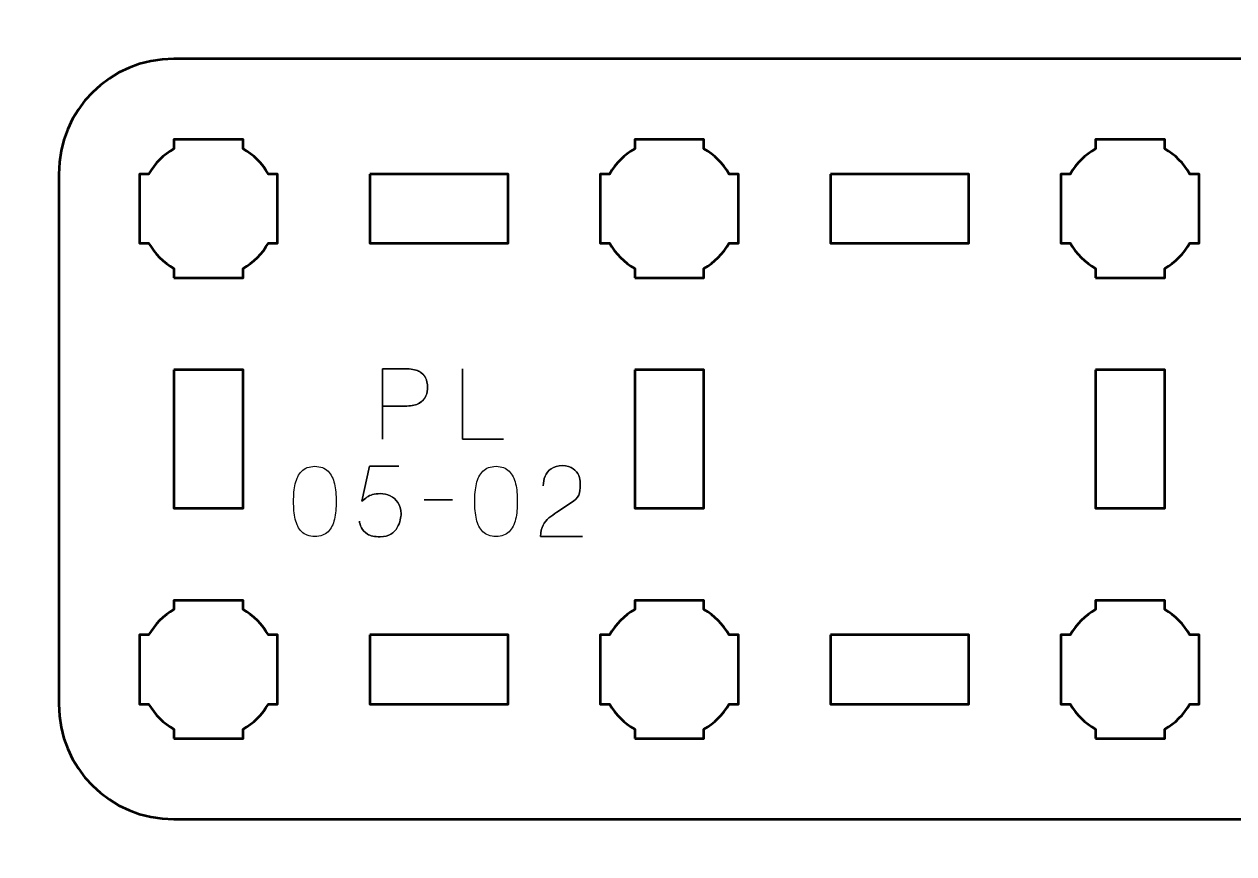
# Model space of a CAD drawing. Header units: centimetres. Extents: x -21 to 0, y -29.7 to 0.
# Drawn here: x -10.5 to -5.25, y -21.65 to -18.05 of the extents above; entities that cross this region are included whole.
import ezdxf

# ---------------------------------------------------------------- set-up
doc = ezdxf.new("R2010")
doc.units = ezdxf.units.CM
doc.header["$MEASUREMENT"] = 0
doc.layers.add('Layer 1', color=7, linetype='Continuous')

msp = doc.modelspace()

# ---------------------------------------------------------------- linework, layer by layer
at = {"layer": 'Layer 1', "color": 22, "lineweight": 53}
msp.add_open_spline([(-21.00003, -29.19996), (-21.00003, -29.19996), (-21.00003, -0.49992), (-21.00003, -0.49992), (-21.00003, -0.49992), (-21.00003, -0.22295), (-20.77694, 0.00004), (-20.49994, 0.00004), (-20.49994, 0.00004), (-20.49994, 0.00004), (-0.50008, 0.00004), (-0.50008, 0.00004), (-0.50008, 0.00004), (-0.22294, 0.00004), (0.00002, -0.22295), (0.00002, -0.49992), (0.00002, -0.49992), (0.00002, -0.49992), (0.00002, -29.19996), (0.00002, -29.19996), (0.00002, -29.19996), (0.00002, -29.47696), (-0.22294, -29.70005), (-0.50008, -29.70005), (-0.50008, -29.70005), (-0.50008, -29.70005), (-20.49994, -29.70005), (-20.49994, -29.70005), (-20.49994, -29.70005), (-20.77694, -29.70005), (-21.00003, -29.47696), (-21.00003, -29.19996)], degree=3, knots=[0, 0, 0, 0, 0.125, 0.125, 0.125, 0.125, 0.25, 0.25, 0.25, 0.25, 0.375, 0.375, 0.375, 0.375, 0.5, 0.5, 0.5, 0.5, 0.625, 0.625, 0.625, 0.625, 0.75, 0.75, 0.75, 0.75, 0.875, 0.875, 0.875, 0.875, 1, 1, 1, 1], dxfattribs=at)
at = {"layer": 'Layer 1', "color": 114, "lineweight": 53}
msp.add_open_spline([(-9.84993, -18.19998), (-9.84993, -18.19998), (-1.55005, -18.19998), (-1.55005, -18.19998), (-1.55005, -18.19998), (-1.27305, -18.19998), (-1.04995, -18.42308), (-1.04995, -18.70008), (-1.04995, -18.70008), (-1.04995, -18.70008), (-1.04995, -21), (-1.04995, -21), (-1.04995, -21), (-1.04995, -21.27701), (-1.27305, -21.49996), (-1.55005, -21.49996), (-1.55005, -21.49996), (-1.55005, -21.49996), (-9.84993, -21.49996), (-9.84993, -21.49996), (-9.84993, -21.49996), (-10.12693, -21.49996), (-10.35003, -21.27701), (-10.35003, -21), (-10.35003, -21), (-10.35003, -21), (-10.35003, -18.70008), (-10.35003, -18.70008), (-10.35003, -18.70008), (-10.35003, -18.42308), (-10.12693, -18.19998), (-9.84993, -18.19998)], degree=3, knots=[0, 0, 0, 0, 0.125, 0.125, 0.125, 0.125, 0.25, 0.25, 0.25, 0.25, 0.375, 0.375, 0.375, 0.375, 0.5, 0.5, 0.5, 0.5, 0.625, 0.625, 0.625, 0.625, 0.75, 0.75, 0.75, 0.75, 0.875, 0.875, 0.875, 0.875, 1, 1, 1, 1], dxfattribs=at)
at = {"layer": 'Layer 1', "lineweight": 53}
for points, knots in [([(-9.84993, -19.15001), (-9.84993, -19.15001), (-9.84993, -19.1099), (-9.84993, -19.1099), (-9.84993, -19.1099), (-9.89554, -19.08358), (-9.93347, -19.04556), (-9.95979, -19.00008), (-9.95979, -19.00008), (-9.95979, -19.00008), (-10, -19.00008), (-10, -19.00008), (-10, -19.00008), (-10, -19.00008), (-10, -18.85001), (-10, -18.85001), (-10, -18.85001), (-10, -18.85001), (-10, -18.70008), (-10, -18.70008), (-10, -18.70008), (-10, -18.70008), (-9.95979, -18.70008), (-9.95979, -18.70008), (-9.95979, -18.70008), (-9.93347, -18.65447), (-9.89554, -18.61654), (-9.84993, -18.59022), (-9.84993, -18.59022), (-9.84993, -18.59022), (-9.84993, -18.55001), (-9.84993, -18.55001), (-9.84993, -18.55001), (-9.84993, -18.55001), (-9.7, -18.55001), (-9.7, -18.55001), (-9.7, -18.55001), (-9.7, -18.55001), (-9.54993, -18.55001), (-9.54993, -18.55001), (-9.54993, -18.55001), (-9.54993, -18.55001), (-9.54993, -18.59022), (-9.54993, -18.59022), (-9.54993, -18.59022), (-9.50446, -18.61654), (-9.46643, -18.65447), (-9.44011, -18.70008), (-9.44011, -18.70008), (-9.44011, -18.70008), (-9.4, -18.70008), (-9.4, -18.70008), (-9.4, -18.70008), (-9.4, -18.70008), (-9.4, -18.85001), (-9.4, -18.85001), (-9.4, -18.85001), (-9.4, -18.85001), (-9.4, -19.00008), (-9.4, -19.00008), (-9.4, -19.00008), (-9.4, -19.00008), (-9.44011, -19.00008), (-9.44011, -19.00008), (-9.44011, -19.00008), (-9.46643, -19.04556), (-9.50446, -19.08358), (-9.54993, -19.1099), (-9.54993, -19.1099), (-9.54993, -19.1099), (-9.54993, -19.15001), (-9.54993, -19.15001), (-9.54993, -19.15001), (-9.54993, -19.15001), (-9.7, -19.15001), (-9.7, -19.15001), (-9.7, -19.15001), (-9.7, -19.15001), (-9.84993, -19.15001), (-9.84993, -19.15001)], [0, 0, 0, 0, 0.05, 0.05, 0.05, 0.05, 0.1, 0.1, 0.1, 0.1, 0.15, 0.15, 0.15, 0.15, 0.2, 0.2, 0.2, 0.2, 0.25, 0.25, 0.25, 0.25, 0.3, 0.3, 0.3, 0.3, 0.35, 0.35, 0.35, 0.35, 0.4, 0.4, 0.4, 0.4, 0.45, 0.45, 0.45, 0.45, 0.5, 0.5, 0.5, 0.5, 0.55, 0.55, 0.55, 0.55, 0.6, 0.6, 0.6, 0.6, 0.65, 0.65, 0.65, 0.65, 0.7, 0.7, 0.7, 0.7, 0.75, 0.75, 0.75, 0.75, 0.8, 0.8, 0.8, 0.8, 0.85, 0.85, 0.85, 0.85, 0.9, 0.9, 0.9, 0.9, 0.95, 0.95, 0.95, 0.95, 1, 1, 1, 1]), ([(-7.85001, -19.15001), (-7.85001, -19.15001), (-7.85001, -19.1099), (-7.85001, -19.1099), (-7.85001, -19.1099), (-7.89548, -19.08358), (-7.93351, -19.04556), (-7.95983, -19.00008), (-7.95983, -19.00008), (-7.95983, -19.00008), (-7.99994, -19.00008), (-7.99994, -19.00008), (-7.99994, -19.00008), (-7.99994, -19.00008), (-7.99994, -18.85001), (-7.99994, -18.85001), (-7.99994, -18.85001), (-7.99994, -18.85001), (-7.99994, -18.70008), (-7.99994, -18.70008), (-7.99994, -18.70008), (-7.99994, -18.70008), (-7.95983, -18.70008), (-7.95983, -18.70008), (-7.95983, -18.70008), (-7.93351, -18.65447), (-7.89548, -18.61654), (-7.85001, -18.59022), (-7.85001, -18.59022), (-7.85001, -18.59022), (-7.85001, -18.55001), (-7.85001, -18.55001), (-7.85001, -18.55001), (-7.85001, -18.55001), (-7.69994, -18.55001), (-7.69994, -18.55001), (-7.69994, -18.55001), (-7.69994, -18.55001), (-7.55001, -18.55001), (-7.55001, -18.55001), (-7.55001, -18.55001), (-7.55001, -18.55001), (-7.55001, -18.59022), (-7.55001, -18.59022), (-7.55001, -18.59022), (-7.50453, -18.61654), (-7.4665, -18.65447), (-7.44019, -18.70008), (-7.44019, -18.70008), (-7.44019, -18.70008), (-7.39993, -18.70008), (-7.39993, -18.70008), (-7.39993, -18.70008), (-7.39993, -18.70008), (-7.39993, -18.85001), (-7.39993, -18.85001), (-7.39993, -18.85001), (-7.39993, -18.85001), (-7.39993, -19.00008), (-7.39993, -19.00008), (-7.39993, -19.00008), (-7.39993, -19.00008), (-7.44019, -19.00008), (-7.44019, -19.00008), (-7.44019, -19.00008), (-7.4665, -19.04556), (-7.50453, -19.08358), (-7.55001, -19.1099), (-7.55001, -19.1099), (-7.55001, -19.1099), (-7.55001, -19.15001), (-7.55001, -19.15001), (-7.55001, -19.15001), (-7.55001, -19.15001), (-7.69994, -19.15001), (-7.69994, -19.15001), (-7.69994, -19.15001), (-7.69994, -19.15001), (-7.85001, -19.15001), (-7.85001, -19.15001)], [0, 0, 0, 0, 0.05, 0.05, 0.05, 0.05, 0.1, 0.1, 0.1, 0.1, 0.15, 0.15, 0.15, 0.15, 0.2, 0.2, 0.2, 0.2, 0.25, 0.25, 0.25, 0.25, 0.3, 0.3, 0.3, 0.3, 0.35, 0.35, 0.35, 0.35, 0.4, 0.4, 0.4, 0.4, 0.45, 0.45, 0.45, 0.45, 0.5, 0.5, 0.5, 0.5, 0.55, 0.55, 0.55, 0.55, 0.6, 0.6, 0.6, 0.6, 0.65, 0.65, 0.65, 0.65, 0.7, 0.7, 0.7, 0.7, 0.75, 0.75, 0.75, 0.75, 0.8, 0.8, 0.8, 0.8, 0.85, 0.85, 0.85, 0.85, 0.9, 0.9, 0.9, 0.9, 0.95, 0.95, 0.95, 0.95, 1, 1, 1, 1]), ([(-5.85008, -19.15001), (-5.85008, -19.15001), (-5.85008, -19.1099), (-5.85008, -19.1099), (-5.85008, -19.1099), (-5.89555, -19.08358), (-5.93344, -19.04556), (-5.9599, -19.00008), (-5.9599, -19.00008), (-5.9599, -19.00008), (-6.00001, -19.00008), (-6.00001, -19.00008), (-6.00001, -19.00008), (-6.00001, -19.00008), (-6.00001, -18.85001), (-6.00001, -18.85001), (-6.00001, -18.85001), (-6.00001, -18.85001), (-6.00001, -18.70008), (-6.00001, -18.70008), (-6.00001, -18.70008), (-6.00001, -18.70008), (-5.9599, -18.70008), (-5.9599, -18.70008), (-5.9599, -18.70008), (-5.93344, -18.65447), (-5.89555, -18.61654), (-5.85008, -18.59022), (-5.85008, -18.59022), (-5.85008, -18.59022), (-5.85008, -18.55001), (-5.85008, -18.55001), (-5.85008, -18.55001), (-5.85008, -18.55001), (-5.7, -18.55001), (-5.7, -18.55001), (-5.7, -18.55001), (-5.7, -18.55001), (-5.55007, -18.55001), (-5.55007, -18.55001), (-5.55007, -18.55001), (-5.55007, -18.55001), (-5.55007, -18.59022), (-5.55007, -18.59022), (-5.55007, -18.59022), (-5.50446, -18.61654), (-5.46654, -18.65447), (-5.44022, -18.70008), (-5.44022, -18.70008), (-5.44022, -18.70008), (-5.40001, -18.70008), (-5.40001, -18.70008), (-5.40001, -18.70008), (-5.40001, -18.70008), (-5.40001, -18.85001), (-5.40001, -18.85001), (-5.40001, -18.85001), (-5.40001, -18.85001), (-5.40001, -19.00008), (-5.40001, -19.00008), (-5.40001, -19.00008), (-5.40001, -19.00008), (-5.44022, -19.00008), (-5.44022, -19.00008), (-5.44022, -19.00008), (-5.46654, -19.04556), (-5.50446, -19.08358), (-5.55007, -19.1099), (-5.55007, -19.1099), (-5.55007, -19.1099), (-5.55007, -19.15001), (-5.55007, -19.15001), (-5.55007, -19.15001), (-5.55007, -19.15001), (-5.7, -19.15001), (-5.7, -19.15001), (-5.7, -19.15001), (-5.7, -19.15001), (-5.85008, -19.15001), (-5.85008, -19.15001)], [0, 0, 0, 0, 0.05, 0.05, 0.05, 0.05, 0.1, 0.1, 0.1, 0.1, 0.15, 0.15, 0.15, 0.15, 0.2, 0.2, 0.2, 0.2, 0.25, 0.25, 0.25, 0.25, 0.3, 0.3, 0.3, 0.3, 0.35, 0.35, 0.35, 0.35, 0.4, 0.4, 0.4, 0.4, 0.45, 0.45, 0.45, 0.45, 0.5, 0.5, 0.5, 0.5, 0.55, 0.55, 0.55, 0.55, 0.6, 0.6, 0.6, 0.6, 0.65, 0.65, 0.65, 0.65, 0.7, 0.7, 0.7, 0.7, 0.75, 0.75, 0.75, 0.75, 0.8, 0.8, 0.8, 0.8, 0.85, 0.85, 0.85, 0.85, 0.9, 0.9, 0.9, 0.9, 0.95, 0.95, 0.95, 0.95, 1, 1, 1, 1]), ([(-8.99998, -18.70008), (-8.99998, -18.70008), (-8.39999, -18.70008), (-8.39999, -18.70008), (-8.39999, -18.70008), (-8.39999, -18.70008), (-8.39999, -19.00008), (-8.39999, -19.00008), (-8.39999, -19.00008), (-8.39999, -19.00008), (-8.99998, -19.00008), (-8.99998, -19.00008), (-8.99998, -19.00008), (-8.99998, -19.00008), (-8.99998, -18.70008), (-8.99998, -18.70008)], [0, 0, 0, 0, 0.25, 0.25, 0.25, 0.25, 0.5, 0.5, 0.5, 0.5, 0.75, 0.75, 0.75, 0.75, 1, 1, 1, 1]), ([(-7.00003, -18.70008), (-7.00003, -18.70008), (-6.40002, -18.70008), (-6.40002, -18.70008), (-6.40002, -18.70008), (-6.40002, -18.70008), (-6.40002, -19.00008), (-6.40002, -19.00008), (-6.40002, -19.00008), (-6.40002, -19.00008), (-7.00003, -19.00008), (-7.00003, -19.00008), (-7.00003, -19.00008), (-7.00003, -19.00008), (-7.00003, -18.70008), (-7.00003, -18.70008)], [0, 0, 0, 0, 0.25, 0.25, 0.25, 0.25, 0.5, 0.5, 0.5, 0.5, 0.75, 0.75, 0.75, 0.75, 1, 1, 1, 1]), ([(-9.84993, -19.55003), (-9.84993, -19.55003), (-9.54993, -19.55003), (-9.54993, -19.55003), (-9.54993, -19.55003), (-9.54993, -19.55003), (-9.54993, -20.15002), (-9.54993, -20.15002), (-9.54993, -20.15002), (-9.54993, -20.15002), (-9.84993, -20.15002), (-9.84993, -20.15002), (-9.84993, -20.15002), (-9.84993, -20.15002), (-9.84993, -19.55003), (-9.84993, -19.55003)], [0, 0, 0, 0, 0.25, 0.25, 0.25, 0.25, 0.5, 0.5, 0.5, 0.5, 0.75, 0.75, 0.75, 0.75, 1, 1, 1, 1]), ([(-7.85001, -19.55003), (-7.85001, -19.55003), (-7.55001, -19.55003), (-7.55001, -19.55003), (-7.55001, -19.55003), (-7.55001, -19.55003), (-7.55001, -20.15002), (-7.55001, -20.15002), (-7.55001, -20.15002), (-7.55001, -20.15002), (-7.85001, -20.15002), (-7.85001, -20.15002), (-7.85001, -20.15002), (-7.85001, -20.15002), (-7.85001, -19.55003), (-7.85001, -19.55003)], [0, 0, 0, 0, 0.25, 0.25, 0.25, 0.25, 0.5, 0.5, 0.5, 0.5, 0.75, 0.75, 0.75, 0.75, 1, 1, 1, 1]), ([(-5.85008, -19.55003), (-5.85008, -19.55003), (-5.55007, -19.55003), (-5.55007, -19.55003), (-5.55007, -19.55003), (-5.55007, -19.55003), (-5.55007, -20.15002), (-5.55007, -20.15002), (-5.55007, -20.15002), (-5.55007, -20.15002), (-5.85008, -20.15002), (-5.85008, -20.15002), (-5.85008, -20.15002), (-5.85008, -20.15002), (-5.85008, -19.55003), (-5.85008, -19.55003)], [0, 0, 0, 0, 0.25, 0.25, 0.25, 0.25, 0.5, 0.5, 0.5, 0.5, 0.75, 0.75, 0.75, 0.75, 1, 1, 1, 1]), ([(-9.84993, -21.15008), (-9.84993, -21.15008), (-9.84993, -21.10982), (-9.84993, -21.10982), (-9.84993, -21.10982), (-9.89554, -21.08351), (-9.93347, -21.04548), (-9.95979, -21), (-9.95979, -21), (-9.95979, -21), (-10, -21), (-10, -21), (-10, -21), (-10, -21), (-10, -20.85007), (-10, -20.85007), (-10, -20.85007), (-10, -20.85007), (-10, -20.7), (-10, -20.7), (-10, -20.7), (-10, -20.7), (-9.95979, -20.7), (-9.95979, -20.7), (-9.95979, -20.7), (-9.93347, -20.65453), (-9.89554, -20.6165), (-9.84993, -20.59018), (-9.84993, -20.59018), (-9.84993, -20.59018), (-9.84993, -20.55007), (-9.84993, -20.55007), (-9.84993, -20.55007), (-9.84993, -20.55007), (-9.7, -20.55007), (-9.7, -20.55007), (-9.7, -20.55007), (-9.7, -20.55007), (-9.54993, -20.55007), (-9.54993, -20.55007), (-9.54993, -20.55007), (-9.54993, -20.55007), (-9.54993, -20.59018), (-9.54993, -20.59018), (-9.54993, -20.59018), (-9.50446, -20.6165), (-9.46643, -20.65453), (-9.44011, -20.7), (-9.44011, -20.7), (-9.44011, -20.7), (-9.4, -20.7), (-9.4, -20.7), (-9.4, -20.7), (-9.4, -20.7), (-9.4, -20.85007), (-9.4, -20.85007), (-9.4, -20.85007), (-9.4, -20.85007), (-9.4, -21), (-9.4, -21), (-9.4, -21), (-9.4, -21), (-9.44011, -21), (-9.44011, -21), (-9.44011, -21), (-9.46643, -21.04548), (-9.50446, -21.08351), (-9.54993, -21.10982), (-9.54993, -21.10982), (-9.54993, -21.10982), (-9.54993, -21.15008), (-9.54993, -21.15008), (-9.54993, -21.15008), (-9.54993, -21.15008), (-9.7, -21.15008), (-9.7, -21.15008), (-9.7, -21.15008), (-9.7, -21.15008), (-9.84993, -21.15008), (-9.84993, -21.15008)], [0, 0, 0, 0, 0.05, 0.05, 0.05, 0.05, 0.1, 0.1, 0.1, 0.1, 0.15, 0.15, 0.15, 0.15, 0.2, 0.2, 0.2, 0.2, 0.25, 0.25, 0.25, 0.25, 0.3, 0.3, 0.3, 0.3, 0.35, 0.35, 0.35, 0.35, 0.4, 0.4, 0.4, 0.4, 0.45, 0.45, 0.45, 0.45, 0.5, 0.5, 0.5, 0.5, 0.55, 0.55, 0.55, 0.55, 0.6, 0.6, 0.6, 0.6, 0.65, 0.65, 0.65, 0.65, 0.7, 0.7, 0.7, 0.7, 0.75, 0.75, 0.75, 0.75, 0.8, 0.8, 0.8, 0.8, 0.85, 0.85, 0.85, 0.85, 0.9, 0.9, 0.9, 0.9, 0.95, 0.95, 0.95, 0.95, 1, 1, 1, 1]), ([(-7.85001, -21.15008), (-7.85001, -21.15008), (-7.85001, -21.10982), (-7.85001, -21.10982), (-7.85001, -21.10982), (-7.89548, -21.08351), (-7.93351, -21.04548), (-7.95983, -21), (-7.95983, -21), (-7.95983, -21), (-7.99994, -21), (-7.99994, -21), (-7.99994, -21), (-7.99994, -21), (-7.99994, -20.85007), (-7.99994, -20.85007), (-7.99994, -20.85007), (-7.99994, -20.85007), (-7.99994, -20.7), (-7.99994, -20.7), (-7.99994, -20.7), (-7.99994, -20.7), (-7.95983, -20.7), (-7.95983, -20.7), (-7.95983, -20.7), (-7.93351, -20.65453), (-7.89548, -20.6165), (-7.85001, -20.59018), (-7.85001, -20.59018), (-7.85001, -20.59018), (-7.85001, -20.55007), (-7.85001, -20.55007), (-7.85001, -20.55007), (-7.85001, -20.55007), (-7.69994, -20.55007), (-7.69994, -20.55007), (-7.69994, -20.55007), (-7.69994, -20.55007), (-7.55001, -20.55007), (-7.55001, -20.55007), (-7.55001, -20.55007), (-7.55001, -20.55007), (-7.55001, -20.59018), (-7.55001, -20.59018), (-7.55001, -20.59018), (-7.50453, -20.6165), (-7.4665, -20.65453), (-7.44019, -20.7), (-7.44019, -20.7), (-7.44019, -20.7), (-7.39993, -20.7), (-7.39993, -20.7), (-7.39993, -20.7), (-7.39993, -20.7), (-7.39993, -20.85007), (-7.39993, -20.85007), (-7.39993, -20.85007), (-7.39993, -20.85007), (-7.39993, -21), (-7.39993, -21), (-7.39993, -21), (-7.39993, -21), (-7.44019, -21), (-7.44019, -21), (-7.44019, -21), (-7.4665, -21.04548), (-7.50453, -21.08351), (-7.55001, -21.10982), (-7.55001, -21.10982), (-7.55001, -21.10982), (-7.55001, -21.15008), (-7.55001, -21.15008), (-7.55001, -21.15008), (-7.55001, -21.15008), (-7.69994, -21.15008), (-7.69994, -21.15008), (-7.69994, -21.15008), (-7.69994, -21.15008), (-7.85001, -21.15008), (-7.85001, -21.15008)], [0, 0, 0, 0, 0.05, 0.05, 0.05, 0.05, 0.1, 0.1, 0.1, 0.1, 0.15, 0.15, 0.15, 0.15, 0.2, 0.2, 0.2, 0.2, 0.25, 0.25, 0.25, 0.25, 0.3, 0.3, 0.3, 0.3, 0.35, 0.35, 0.35, 0.35, 0.4, 0.4, 0.4, 0.4, 0.45, 0.45, 0.45, 0.45, 0.5, 0.5, 0.5, 0.5, 0.55, 0.55, 0.55, 0.55, 0.6, 0.6, 0.6, 0.6, 0.65, 0.65, 0.65, 0.65, 0.7, 0.7, 0.7, 0.7, 0.75, 0.75, 0.75, 0.75, 0.8, 0.8, 0.8, 0.8, 0.85, 0.85, 0.85, 0.85, 0.9, 0.9, 0.9, 0.9, 0.95, 0.95, 0.95, 0.95, 1, 1, 1, 1]), ([(-5.85008, -21.15008), (-5.85008, -21.15008), (-5.85008, -21.10982), (-5.85008, -21.10982), (-5.85008, -21.10982), (-5.89555, -21.08351), (-5.93344, -21.04548), (-5.9599, -21), (-5.9599, -21), (-5.9599, -21), (-6.00001, -21), (-6.00001, -21), (-6.00001, -21), (-6.00001, -21), (-6.00001, -20.85007), (-6.00001, -20.85007), (-6.00001, -20.85007), (-6.00001, -20.85007), (-6.00001, -20.7), (-6.00001, -20.7), (-6.00001, -20.7), (-6.00001, -20.7), (-5.9599, -20.7), (-5.9599, -20.7), (-5.9599, -20.7), (-5.93344, -20.65453), (-5.89555, -20.6165), (-5.85008, -20.59018), (-5.85008, -20.59018), (-5.85008, -20.59018), (-5.85008, -20.55007), (-5.85008, -20.55007), (-5.85008, -20.55007), (-5.85008, -20.55007), (-5.7, -20.55007), (-5.7, -20.55007), (-5.7, -20.55007), (-5.7, -20.55007), (-5.55007, -20.55007), (-5.55007, -20.55007), (-5.55007, -20.55007), (-5.55007, -20.55007), (-5.55007, -20.59018), (-5.55007, -20.59018), (-5.55007, -20.59018), (-5.50446, -20.6165), (-5.46654, -20.65453), (-5.44022, -20.7), (-5.44022, -20.7), (-5.44022, -20.7), (-5.40001, -20.7), (-5.40001, -20.7), (-5.40001, -20.7), (-5.40001, -20.7), (-5.40001, -20.85007), (-5.40001, -20.85007), (-5.40001, -20.85007), (-5.40001, -20.85007), (-5.40001, -21), (-5.40001, -21), (-5.40001, -21), (-5.40001, -21), (-5.44022, -21), (-5.44022, -21), (-5.44022, -21), (-5.46654, -21.04548), (-5.50446, -21.08351), (-5.55007, -21.10982), (-5.55007, -21.10982), (-5.55007, -21.10982), (-5.55007, -21.15008), (-5.55007, -21.15008), (-5.55007, -21.15008), (-5.55007, -21.15008), (-5.7, -21.15008), (-5.7, -21.15008), (-5.7, -21.15008), (-5.7, -21.15008), (-5.85008, -21.15008), (-5.85008, -21.15008)], [0, 0, 0, 0, 0.05, 0.05, 0.05, 0.05, 0.1, 0.1, 0.1, 0.1, 0.15, 0.15, 0.15, 0.15, 0.2, 0.2, 0.2, 0.2, 0.25, 0.25, 0.25, 0.25, 0.3, 0.3, 0.3, 0.3, 0.35, 0.35, 0.35, 0.35, 0.4, 0.4, 0.4, 0.4, 0.45, 0.45, 0.45, 0.45, 0.5, 0.5, 0.5, 0.5, 0.55, 0.55, 0.55, 0.55, 0.6, 0.6, 0.6, 0.6, 0.65, 0.65, 0.65, 0.65, 0.7, 0.7, 0.7, 0.7, 0.75, 0.75, 0.75, 0.75, 0.8, 0.8, 0.8, 0.8, 0.85, 0.85, 0.85, 0.85, 0.9, 0.9, 0.9, 0.9, 0.95, 0.95, 0.95, 0.95, 1, 1, 1, 1]), ([(-8.99998, -20.7), (-8.99998, -20.7), (-8.39999, -20.7), (-8.39999, -20.7), (-8.39999, -20.7), (-8.39999, -20.7), (-8.39999, -21), (-8.39999, -21), (-8.39999, -21), (-8.39999, -21), (-8.99998, -21), (-8.99998, -21), (-8.99998, -21), (-8.99998, -21), (-8.99998, -20.7), (-8.99998, -20.7)], [0, 0, 0, 0, 0.25, 0.25, 0.25, 0.25, 0.5, 0.5, 0.5, 0.5, 0.75, 0.75, 0.75, 0.75, 1, 1, 1, 1]), ([(-7.00003, -20.7), (-7.00003, -20.7), (-6.40002, -20.7), (-6.40002, -20.7), (-6.40002, -20.7), (-6.40002, -20.7), (-6.40002, -21), (-6.40002, -21), (-6.40002, -21), (-6.40002, -21), (-7.00003, -21), (-7.00003, -21), (-7.00003, -21), (-7.00003, -21), (-7.00003, -20.7), (-7.00003, -20.7)], [0, 0, 0, 0, 0.25, 0.25, 0.25, 0.25, 0.5, 0.5, 0.5, 0.5, 0.75, 0.75, 0.75, 0.75, 1, 1, 1, 1])]:
    msp.add_open_spline(points, degree=3, knots=knots, dxfattribs=at)
at = {"layer": 'Layer 1', "color": 40, "lineweight": 30}
for points, knots in [([(-8.94456, -19.85002), (-8.94456, -19.85002), (-8.94456, -19.54481), (-8.94456, -19.54481), (-8.94456, -19.54481), (-8.94456, -19.54481), (-8.84727, -19.54481), (-8.84727, -19.54481), (-8.84727, -19.54481), (-8.82165, -19.54509), (-8.80165, -19.54879), (-8.78747, -19.55595), (-8.78747, -19.55595), (-8.77357, -19.56326), (-8.76376, -19.57278), (-8.75812, -19.58463), (-8.75812, -19.58463), (-8.75262, -19.59649), (-8.74958, -19.60929), (-8.74902, -19.62309), (-8.74902, -19.62309), (-8.74835, -19.63713), (-8.75067, -19.6505), (-8.75618, -19.66316), (-8.75618, -19.66316), (-8.76172, -19.67586), (-8.77121, -19.68634), (-8.78444, -19.69445), (-8.78444, -19.69445), (-8.79795, -19.7026), (-8.81615, -19.70673), (-8.83929, -19.70701), (-8.83929, -19.70701), (-8.83929, -19.70701), (-8.94456, -19.70701), (-8.94456, -19.70701), (-8.94456, -19.70701), (-8.94456, -19.70701), (-8.83929, -19.70701), (-8.83929, -19.70701), (-8.83929, -19.70701), (-8.81654, -19.70673), (-8.79851, -19.7026), (-8.785, -19.69445), (-8.785, -19.69445), (-8.77163, -19.68634), (-8.76211, -19.67586), (-8.75646, -19.66316), (-8.75646, -19.66316), (-8.75096, -19.6505), (-8.74849, -19.63713), (-8.74902, -19.62309), (-8.74902, -19.62309), (-8.74958, -19.60929), (-8.75262, -19.59649), (-8.75826, -19.58463), (-8.75826, -19.58463), (-8.76405, -19.57278), (-8.77396, -19.56326), (-8.78789, -19.55595), (-8.78789, -19.55595), (-8.80207, -19.54879), (-8.82194, -19.54509), (-8.84727, -19.54481), (-8.84727, -19.54481), (-8.84727, -19.54481), (-8.94456, -19.54481), (-8.94456, -19.54481), (-8.94456, -19.54481), (-8.94456, -19.54481), (-8.94456, -19.85002), (-8.94456, -19.85002)], [0, 0, 0, 0, 0.0555556, 0.0555556, 0.0555556, 0.0555556, 0.1111111, 0.1111111, 0.1111111, 0.1111111, 0.1666667, 0.1666667, 0.1666667, 0.1666667, 0.2222222, 0.2222222, 0.2222222, 0.2222222, 0.2777778, 0.2777778, 0.2777778, 0.2777778, 0.3333333, 0.3333333, 0.3333333, 0.3333333, 0.3888889, 0.3888889, 0.3888889, 0.3888889, 0.4444444, 0.4444444, 0.4444444, 0.4444444, 0.5, 0.5, 0.5, 0.5, 0.5555556, 0.5555556, 0.5555556, 0.5555556, 0.6111111, 0.6111111, 0.6111111, 0.6111111, 0.6666667, 0.6666667, 0.6666667, 0.6666667, 0.7222222, 0.7222222, 0.7222222, 0.7222222, 0.7777778, 0.7777778, 0.7777778, 0.7777778, 0.8333333, 0.8333333, 0.8333333, 0.8333333, 0.8888889, 0.8888889, 0.8888889, 0.8888889, 0.9444444, 0.9444444, 0.9444444, 0.9444444, 1, 1, 1, 1]), ([(-8.41996, -19.85002), (-8.41996, -19.85002), (-8.59814, -19.85002), (-8.59814, -19.85002), (-8.59814, -19.85002), (-8.59814, -19.85002), (-8.59814, -19.54481), (-8.59814, -19.54481), (-8.59814, -19.54481), (-8.59814, -19.54481), (-8.59814, -19.85002), (-8.59814, -19.85002), (-8.59814, -19.85002), (-8.59814, -19.85002), (-8.41996, -19.85002), (-8.41996, -19.85002)], [0, 0, 0, 0, 0.25, 0.25, 0.25, 0.25, 0.5, 0.5, 0.5, 0.5, 0.75, 0.75, 0.75, 0.75, 1, 1, 1, 1]), ([(-9.23835, -20.27335), (-9.21384, -20.27311), (-9.19482, -20.26619), (-9.18131, -20.25268), (-9.18131, -20.25268), (-9.16794, -20.2392), (-9.15859, -20.221), (-9.15334, -20.198), (-9.15334, -20.198), (-9.14826, -20.1751), (-9.14575, -20.14949), (-9.14603, -20.12095), (-9.14603, -20.12095), (-9.14575, -20.09284), (-9.14826, -20.06722), (-9.15334, -20.04419), (-9.15334, -20.04419), (-9.15859, -20.02147), (-9.16794, -20.00327), (-9.18131, -19.98947), (-9.18131, -19.98947), (-9.19482, -19.976), (-9.21384, -19.96894), (-9.23835, -19.96855), (-9.23835, -19.96855), (-9.26305, -19.96894), (-9.28206, -19.976), (-9.29543, -19.98947), (-9.29543, -19.98947), (-9.30891, -20.00327), (-9.31815, -20.02147), (-9.32327, -20.04419), (-9.32327, -20.04419), (-9.32849, -20.06722), (-9.33096, -20.09284), (-9.33057, -20.12095), (-9.33057, -20.12095), (-9.33096, -20.14949), (-9.32849, -20.1751), (-9.32327, -20.198), (-9.32327, -20.198), (-9.31815, -20.221), (-9.30891, -20.2392), (-9.29543, -20.25268), (-9.29543, -20.25268), (-9.28206, -20.26619), (-9.26305, -20.27311), (-9.23835, -20.27335)], [0, 0, 0, 0, 0.0833333, 0.0833333, 0.0833333, 0.0833333, 0.1666667, 0.1666667, 0.1666667, 0.1666667, 0.25, 0.25, 0.25, 0.25, 0.3333333, 0.3333333, 0.3333333, 0.3333333, 0.4166667, 0.4166667, 0.4166667, 0.4166667, 0.5, 0.5, 0.5, 0.5, 0.5833333, 0.5833333, 0.5833333, 0.5833333, 0.6666667, 0.6666667, 0.6666667, 0.6666667, 0.75, 0.75, 0.75, 0.75, 0.8333333, 0.8333333, 0.8333333, 0.8333333, 0.9166667, 0.9166667, 0.9166667, 0.9166667, 1, 1, 1, 1]), ([(-9.23835, -20.27335), (-9.21384, -20.27311), (-9.19482, -20.26619), (-9.18131, -20.25268), (-9.18131, -20.25268), (-9.16794, -20.2392), (-9.15859, -20.221), (-9.15334, -20.198), (-9.15334, -20.198), (-9.14826, -20.1751), (-9.14575, -20.14949), (-9.14603, -20.12095), (-9.14603, -20.12095), (-9.14575, -20.09284), (-9.14826, -20.06722), (-9.15334, -20.04419), (-9.15334, -20.04419), (-9.15859, -20.02147), (-9.16794, -20.00327), (-9.18131, -19.98947), (-9.18131, -19.98947), (-9.19482, -19.976), (-9.21384, -19.96894), (-9.23835, -19.96855), (-9.23835, -19.96855), (-9.26305, -19.96894), (-9.28206, -19.976), (-9.29543, -19.98947), (-9.29543, -19.98947), (-9.30891, -20.00327), (-9.31815, -20.02147), (-9.32327, -20.04419), (-9.32327, -20.04419), (-9.32849, -20.06722), (-9.33096, -20.09284), (-9.33057, -20.12095), (-9.33057, -20.12095), (-9.33096, -20.14949), (-9.32849, -20.1751), (-9.32327, -20.198), (-9.32327, -20.198), (-9.31815, -20.221), (-9.30891, -20.2392), (-9.29543, -20.25268), (-9.29543, -20.25268), (-9.28206, -20.26619), (-9.26305, -20.27311), (-9.23835, -20.27335)], [0, 0, 0, 0, 0.0833333, 0.0833333, 0.0833333, 0.0833333, 0.1666667, 0.1666667, 0.1666667, 0.1666667, 0.25, 0.25, 0.25, 0.25, 0.3333333, 0.3333333, 0.3333333, 0.3333333, 0.4166667, 0.4166667, 0.4166667, 0.4166667, 0.5, 0.5, 0.5, 0.5, 0.5833333, 0.5833333, 0.5833333, 0.5833333, 0.6666667, 0.6666667, 0.6666667, 0.6666667, 0.75, 0.75, 0.75, 0.75, 0.8333333, 0.8333333, 0.8333333, 0.8333333, 0.9166667, 0.9166667, 0.9166667, 0.9166667, 1, 1, 1, 1]), ([(-8.87387, -19.96813), (-8.87387, -19.96813), (-9.00094, -19.96813), (-9.00094, -19.96813), (-9.00094, -19.96813), (-9.00094, -19.96813), (-9.0347, -20.11972), (-9.0347, -20.11972), (-9.0347, -20.11972), (-9.02697, -20.11309), (-9.01953, -20.10716), (-9.01222, -20.10222), (-9.01222, -20.10222), (-9.0052, -20.09739), (-8.99709, -20.09368), (-8.98785, -20.09104), (-8.98785, -20.09104), (-8.97875, -20.08857), (-8.96732, -20.08733), (-8.95352, -20.08705), (-8.95352, -20.08705), (-8.93934, -20.08719), (-8.92541, -20.09037), (-8.91179, -20.09672), (-8.91179, -20.09672), (-8.89828, -20.10317), (-8.88695, -20.11284), (-8.87803, -20.12564), (-8.87803, -20.12564), (-8.86921, -20.13873), (-8.86452, -20.15514), (-8.86409, -20.17468), (-8.86409, -20.17468), (-8.86409, -20.1816), (-8.86533, -20.19041), (-8.86755, -20.20128), (-8.86755, -20.20128), (-8.87002, -20.21218), (-8.87443, -20.22319), (-8.88078, -20.23437), (-8.88078, -20.23437), (-8.88724, -20.24566), (-8.89634, -20.25518), (-8.90819, -20.26277), (-8.90819, -20.26277), (-8.92018, -20.27046), (-8.9356, -20.27434), (-8.95437, -20.27459), (-8.95437, -20.27459), (-8.97945, -20.2742), (-8.99818, -20.27018), (-9.01057, -20.26249), (-9.01057, -20.26249), (-9.02327, -20.25476), (-9.0318, -20.24552), (-9.03635, -20.2349), (-9.03635, -20.2349), (-9.04119, -20.22446), (-9.04419, -20.21493), (-9.04531, -20.20611), (-9.04531, -20.20611), (-9.04419, -20.21493), (-9.04119, -20.22446), (-9.03635, -20.2349), (-9.03635, -20.2349), (-9.0318, -20.24552), (-9.02327, -20.25476), (-9.01057, -20.26249), (-9.01057, -20.26249), (-8.99818, -20.27018), (-8.97945, -20.2742), (-8.95437, -20.27459), (-8.95437, -20.27459), (-8.9356, -20.27434), (-8.92018, -20.27046), (-8.90819, -20.26277), (-8.90819, -20.26277), (-8.89634, -20.25518), (-8.88724, -20.24566), (-8.88078, -20.23437), (-8.88078, -20.23437), (-8.87443, -20.22319), (-8.87002, -20.21218), (-8.86755, -20.20128), (-8.86755, -20.20128), (-8.86533, -20.19041), (-8.86409, -20.1816), (-8.86409, -20.17468), (-8.86409, -20.17468), (-8.86452, -20.15514), (-8.86921, -20.13873), (-8.87803, -20.12564), (-8.87803, -20.12564), (-8.88695, -20.11284), (-8.89828, -20.10317), (-8.91179, -20.09672), (-8.91179, -20.09672), (-8.92541, -20.09037), (-8.93934, -20.08719), (-8.95352, -20.08705), (-8.95352, -20.08705), (-8.96732, -20.08733), (-8.97875, -20.08857), (-8.98785, -20.09104), (-8.98785, -20.09104), (-8.99709, -20.09368), (-9.0052, -20.09739), (-9.01222, -20.10222), (-9.01222, -20.10222), (-9.01953, -20.10716), (-9.02697, -20.11309), (-9.0347, -20.11972), (-9.0347, -20.11972), (-9.0347, -20.11972), (-9.00094, -19.96813), (-9.00094, -19.96813), (-9.00094, -19.96813), (-9.00094, -19.96813), (-8.87387, -19.96813), (-8.87387, -19.96813)], [0, 0, 0, 0, 0.0333333, 0.0333333, 0.0333333, 0.0333333, 0.0666667, 0.0666667, 0.0666667, 0.0666667, 0.1, 0.1, 0.1, 0.1, 0.1333333, 0.1333333, 0.1333333, 0.1333333, 0.1666667, 0.1666667, 0.1666667, 0.1666667, 0.2, 0.2, 0.2, 0.2, 0.2333333, 0.2333333, 0.2333333, 0.2333333, 0.2666667, 0.2666667, 0.2666667, 0.2666667, 0.3, 0.3, 0.3, 0.3, 0.3333333, 0.3333333, 0.3333333, 0.3333333, 0.3666667, 0.3666667, 0.3666667, 0.3666667, 0.4, 0.4, 0.4, 0.4, 0.4333333, 0.4333333, 0.4333333, 0.4333333, 0.4666667, 0.4666667, 0.4666667, 0.4666667, 0.5, 0.5, 0.5, 0.5, 0.5333333, 0.5333333, 0.5333333, 0.5333333, 0.5666667, 0.5666667, 0.5666667, 0.5666667, 0.6, 0.6, 0.6, 0.6, 0.6333333, 0.6333333, 0.6333333, 0.6333333, 0.6666667, 0.6666667, 0.6666667, 0.6666667, 0.7, 0.7, 0.7, 0.7, 0.7333333, 0.7333333, 0.7333333, 0.7333333, 0.7666667, 0.7666667, 0.7666667, 0.7666667, 0.8, 0.8, 0.8, 0.8, 0.8333333, 0.8333333, 0.8333333, 0.8333333, 0.8666667, 0.8666667, 0.8666667, 0.8666667, 0.9, 0.9, 0.9, 0.9, 0.9333333, 0.9333333, 0.9333333, 0.9333333, 0.9666667, 0.9666667, 0.9666667, 0.9666667, 1, 1, 1, 1]), ([(-8.45206, -20.27335), (-8.42754, -20.27311), (-8.40853, -20.26619), (-8.39501, -20.25268), (-8.39501, -20.25268), (-8.38164, -20.2392), (-8.3723, -20.221), (-8.36704, -20.198), (-8.36704, -20.198), (-8.36196, -20.1751), (-8.35945, -20.14949), (-8.35974, -20.12095), (-8.35974, -20.12095), (-8.35945, -20.09284), (-8.36196, -20.06722), (-8.36704, -20.04419), (-8.36704, -20.04419), (-8.3723, -20.02147), (-8.38164, -20.00327), (-8.39501, -19.98947), (-8.39501, -19.98947), (-8.40853, -19.976), (-8.42754, -19.96894), (-8.45206, -19.96855), (-8.45206, -19.96855), (-8.47675, -19.96894), (-8.49577, -19.976), (-8.50914, -19.98947), (-8.50914, -19.98947), (-8.52261, -20.00327), (-8.53186, -20.02147), (-8.53697, -20.04419), (-8.53697, -20.04419), (-8.54219, -20.06722), (-8.54466, -20.09284), (-8.54427, -20.12095), (-8.54427, -20.12095), (-8.54466, -20.14949), (-8.54219, -20.1751), (-8.53697, -20.198), (-8.53697, -20.198), (-8.53186, -20.221), (-8.52261, -20.2392), (-8.50914, -20.25268), (-8.50914, -20.25268), (-8.49577, -20.26619), (-8.47675, -20.27311), (-8.45206, -20.27335)], [0, 0, 0, 0, 0.0833333, 0.0833333, 0.0833333, 0.0833333, 0.1666667, 0.1666667, 0.1666667, 0.1666667, 0.25, 0.25, 0.25, 0.25, 0.3333333, 0.3333333, 0.3333333, 0.3333333, 0.4166667, 0.4166667, 0.4166667, 0.4166667, 0.5, 0.5, 0.5, 0.5, 0.5833333, 0.5833333, 0.5833333, 0.5833333, 0.6666667, 0.6666667, 0.6666667, 0.6666667, 0.75, 0.75, 0.75, 0.75, 0.8333333, 0.8333333, 0.8333333, 0.8333333, 0.9166667, 0.9166667, 0.9166667, 0.9166667, 1, 1, 1, 1]), ([(-8.45206, -20.27335), (-8.42754, -20.27311), (-8.40853, -20.26619), (-8.39501, -20.25268), (-8.39501, -20.25268), (-8.38164, -20.2392), (-8.3723, -20.221), (-8.36704, -20.198), (-8.36704, -20.198), (-8.36196, -20.1751), (-8.35945, -20.14949), (-8.35974, -20.12095), (-8.35974, -20.12095), (-8.35945, -20.09284), (-8.36196, -20.06722), (-8.36704, -20.04419), (-8.36704, -20.04419), (-8.3723, -20.02147), (-8.38164, -20.00327), (-8.39501, -19.98947), (-8.39501, -19.98947), (-8.40853, -19.976), (-8.42754, -19.96894), (-8.45206, -19.96855), (-8.45206, -19.96855), (-8.47675, -19.96894), (-8.49577, -19.976), (-8.50914, -19.98947), (-8.50914, -19.98947), (-8.52261, -20.00327), (-8.53186, -20.02147), (-8.53697, -20.04419), (-8.53697, -20.04419), (-8.54219, -20.06722), (-8.54466, -20.09284), (-8.54427, -20.12095), (-8.54427, -20.12095), (-8.54466, -20.14949), (-8.54219, -20.1751), (-8.53697, -20.198), (-8.53697, -20.198), (-8.53186, -20.221), (-8.52261, -20.2392), (-8.50914, -20.25268), (-8.50914, -20.25268), (-8.49577, -20.26619), (-8.47675, -20.27311), (-8.45206, -20.27335)], [0, 0, 0, 0, 0.0833333, 0.0833333, 0.0833333, 0.0833333, 0.1666667, 0.1666667, 0.1666667, 0.1666667, 0.25, 0.25, 0.25, 0.25, 0.3333333, 0.3333333, 0.3333333, 0.3333333, 0.4166667, 0.4166667, 0.4166667, 0.4166667, 0.5, 0.5, 0.5, 0.5, 0.5833333, 0.5833333, 0.5833333, 0.5833333, 0.6666667, 0.6666667, 0.6666667, 0.6666667, 0.75, 0.75, 0.75, 0.75, 0.8333333, 0.8333333, 0.8333333, 0.8333333, 0.9166667, 0.9166667, 0.9166667, 0.9166667, 1, 1, 1, 1]), ([(-8.07737, -20.27335), (-8.07737, -20.27335), (-8.25902, -20.27335), (-8.25902, -20.27335), (-8.25902, -20.27335), (-8.25845, -20.2531), (-8.25475, -20.2367), (-8.24798, -20.22389), (-8.24798, -20.22389), (-8.24138, -20.21123), (-8.23281, -20.20061), (-8.22236, -20.19207), (-8.22236, -20.19207), (-8.21203, -20.18378), (-8.2007, -20.17567), (-8.18832, -20.16794), (-8.18832, -20.16794), (-8.18832, -20.16794), (-8.11597, -20.11972), (-8.11597, -20.11972), (-8.11597, -20.11972), (-8.10164, -20.10924), (-8.09297, -20.09696), (-8.08993, -20.08321), (-8.08993, -20.08321), (-8.08704, -20.06941), (-8.0858, -20.05537), (-8.08633, -20.04087), (-8.08633, -20.04087), (-8.08619, -20.0311), (-8.08856, -20.02034), (-8.09321, -20.00863), (-8.09321, -20.00863), (-8.09805, -19.9972), (-8.10605, -19.98729), (-8.11734, -19.97875), (-8.11734, -19.97875), (-8.12877, -19.97046), (-8.14437, -19.96605), (-8.16419, -19.96566), (-8.16419, -19.96566), (-8.1843, -19.96605), (-8.20056, -19.97046), (-8.2127, -19.97889), (-8.2127, -19.97889), (-8.22498, -19.98743), (-8.2338, -19.99829), (-8.23916, -20.01142), (-8.23916, -20.01142), (-8.24466, -20.02475), (-8.24731, -20.03854), (-8.24717, -20.05273), (-8.24717, -20.05273), (-8.24731, -20.03854), (-8.24466, -20.02475), (-8.23916, -20.01142), (-8.23916, -20.01142), (-8.2338, -19.99829), (-8.22498, -19.98743), (-8.2127, -19.97889), (-8.2127, -19.97889), (-8.20056, -19.97046), (-8.1843, -19.96605), (-8.16419, -19.96566), (-8.16419, -19.96566), (-8.14437, -19.96605), (-8.12877, -19.97046), (-8.11734, -19.97875), (-8.11734, -19.97875), (-8.10605, -19.98729), (-8.09805, -19.9972), (-8.09321, -20.00863), (-8.09321, -20.00863), (-8.08856, -20.02034), (-8.08619, -20.0311), (-8.08633, -20.04087), (-8.08633, -20.04087), (-8.0858, -20.05537), (-8.08704, -20.06941), (-8.08993, -20.08321), (-8.08993, -20.08321), (-8.09297, -20.09696), (-8.10164, -20.10924), (-8.11597, -20.11972), (-8.11597, -20.11972), (-8.11597, -20.11972), (-8.18832, -20.16794), (-8.18832, -20.16794), (-8.18832, -20.16794), (-8.2007, -20.17567), (-8.21203, -20.18378), (-8.22236, -20.19207), (-8.22236, -20.19207), (-8.23281, -20.20061), (-8.24138, -20.21123), (-8.24798, -20.22389), (-8.24798, -20.22389), (-8.25475, -20.2367), (-8.25845, -20.2531), (-8.25902, -20.27335), (-8.25902, -20.27335), (-8.25902, -20.27335), (-8.07737, -20.27335), (-8.07737, -20.27335)], [0, 0, 0, 0, 0.0384615, 0.0384615, 0.0384615, 0.0384615, 0.0769231, 0.0769231, 0.0769231, 0.0769231, 0.1153846, 0.1153846, 0.1153846, 0.1153846, 0.1538462, 0.1538462, 0.1538462, 0.1538462, 0.1923077, 0.1923077, 0.1923077, 0.1923077, 0.2307692, 0.2307692, 0.2307692, 0.2307692, 0.2692308, 0.2692308, 0.2692308, 0.2692308, 0.3076923, 0.3076923, 0.3076923, 0.3076923, 0.3461538, 0.3461538, 0.3461538, 0.3461538, 0.3846154, 0.3846154, 0.3846154, 0.3846154, 0.4230769, 0.4230769, 0.4230769, 0.4230769, 0.4615385, 0.4615385, 0.4615385, 0.4615385, 0.5, 0.5, 0.5, 0.5, 0.5384615, 0.5384615, 0.5384615, 0.5384615, 0.5769231, 0.5769231, 0.5769231, 0.5769231, 0.6153846, 0.6153846, 0.6153846, 0.6153846, 0.6538462, 0.6538462, 0.6538462, 0.6538462, 0.6923077, 0.6923077, 0.6923077, 0.6923077, 0.7307692, 0.7307692, 0.7307692, 0.7307692, 0.7692308, 0.7692308, 0.7692308, 0.7692308, 0.8076923, 0.8076923, 0.8076923, 0.8076923, 0.8461538, 0.8461538, 0.8461538, 0.8461538, 0.8846154, 0.8846154, 0.8846154, 0.8846154, 0.9230769, 0.9230769, 0.9230769, 0.9230769, 0.9615385, 0.9615385, 0.9615385, 0.9615385, 1, 1, 1, 1]), ([(-8.76419, -20.11379), (-8.76419, -20.11379), (-8.64101, -20.11379), (-8.64101, -20.11379), (-8.64101, -20.11379), (-8.64101, -20.11379), (-8.76419, -20.11379), (-8.76419, -20.11379)], [0, 0, 0, 0, 0.5, 0.5, 0.5, 0.5, 1, 1, 1, 1])]:
    msp.add_open_spline(points, degree=3, knots=knots, dxfattribs=at)

doc.saveas('drawing.dxf')
